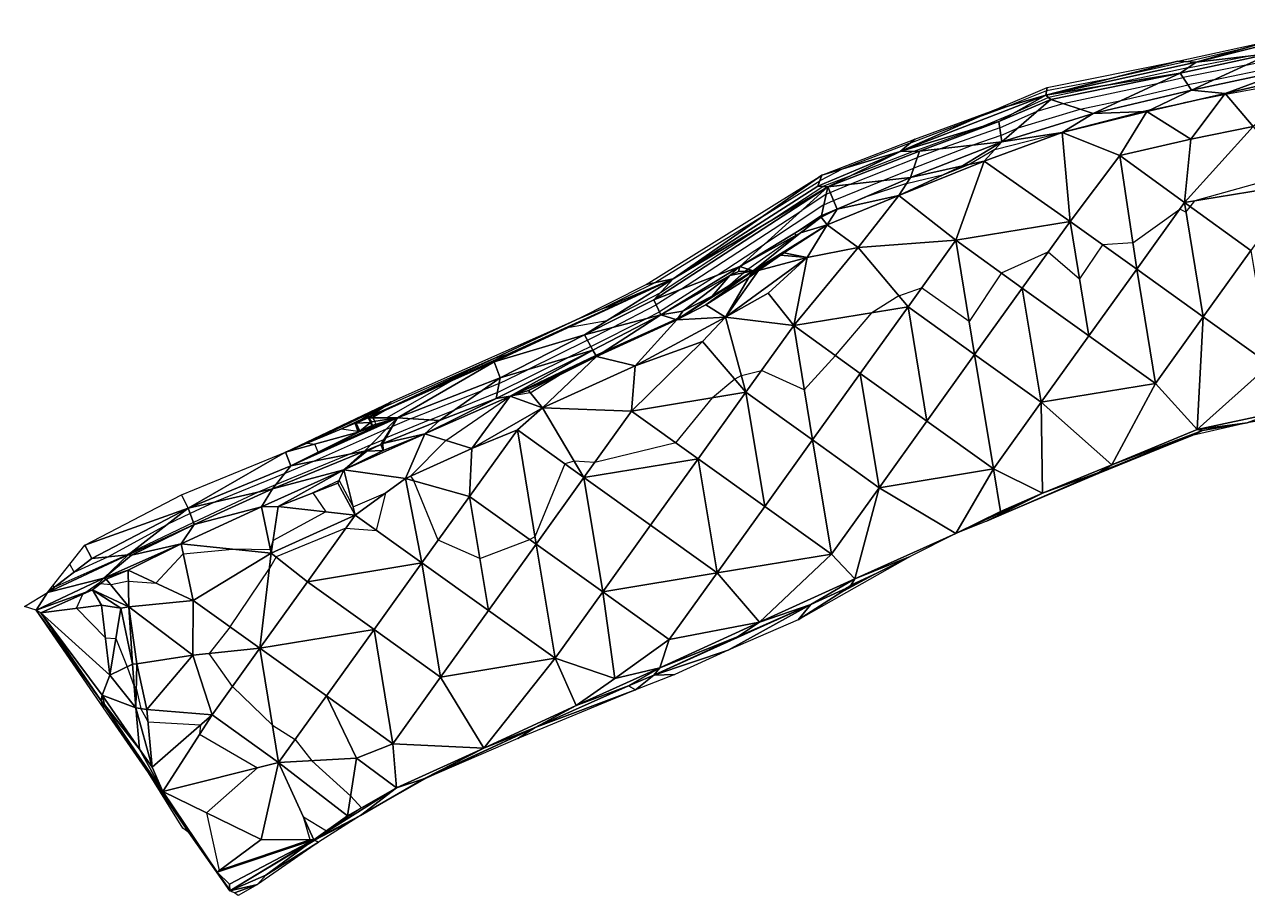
# Model space of a CAD drawing. Extents: x 452550 to 453808, y 451368 to 453069.
# Drawn here: x 452550.5 to 452699.8, y 452494.2 to 452600.6 of the extents above; entities that cross this region are included whole.
import ezdxf

# ---------------------------------------------------------------- set-up
doc = ezdxf.new("R2010")
doc.units = 0
doc.header["$LTSCALE"] = 0.35
doc.header["$MEASUREMENT"] = 0
doc.linetypes.add('DASHED', pattern=[5442.857143, 3628.571429, -1814.285714])
doc.layers.add('Default', color=42, linetype='Continuous', lineweight=25)
doc.layers.add('FPS_Contours-Minor', color=40, linetype='DASHED', lineweight=25)

msp = doc.modelspace()

# ---------------------------------------------------------------- linework, layer by layer
at = {"layer": 'Default', "color": 8, "linetype": 'Continuous', "lineweight": 25}
for points in [[(452693.52, 452596.02, 12.77), (452702.26, 452598.51, 13.1), (452711.77, 452600.61, 12.74)], [(452702.65, 452597.06, 13.1), (452693.52, 452596.02, 12.77), (452711.77, 452600.61, 12.74)], [(452693.52, 452596.02, 12.77), (452691.25, 452596.12, 13.21), (452702.26, 452598.51, 13.1)], [(452691.55, 452594.65, 13.21), (452693.52, 452596.02, 12.77), (452702.65, 452597.06, 13.1)], [(452692.95, 452592.59, 14.35), (452691.55, 452594.65, 13.21), (452702.65, 452597.06, 13.1)], [(452702.65, 452597.06, 13.1), (452705.34, 452595.23, 14.31), (452692.95, 452592.59, 14.35)], [(452675.16, 452591.97, 12.81), (452675.3, 452592.9, 13.14), (452691.25, 452596.12, 13.21)], [(452675.16, 452591.97, 12.81), (452691.25, 452596.12, 13.21), (452693.52, 452596.02, 12.77)], [(452691.55, 452594.65, 13.21), (452675.16, 452591.97, 12.81), (452693.52, 452596.02, 12.77)], [(452691.55, 452594.65, 13.21), (452675.75, 452591.46, 13.14), (452675.16, 452591.97, 12.81)], [(452680.91, 452589.72, 14.38), (452675.75, 452591.46, 13.14), (452691.55, 452594.65, 13.21)], [(452691.55, 452594.65, 13.21), (452692.95, 452592.59, 14.35), (452680.91, 452589.72, 14.38)], [(452705.34, 452595.23, 14.31), (452697.03, 452592.16, 14.49), (452692.95, 452592.59, 14.35)], [(452697.03, 452592.16, 14.49), (452705.34, 452595.23, 14.31), (452708.2, 452594.72, 14.44)], [(452700.47, 452588.15, 14.93), (452697.03, 452592.16, 14.49), (452708.2, 452594.72, 14.44)], [(452675.16, 452591.97, 12.81), (452668.84, 452590.15, 13.08), (452675.3, 452592.9, 13.14)], [(452692.95, 452592.59, 14.35), (452687.46, 452589.98, 14.51), (452680.91, 452589.72, 14.38)], [(452687.46, 452589.98, 14.51), (452692.95, 452592.59, 14.35), (452697.03, 452592.16, 14.49)], [(452657.36, 452585.08, 12.59), (452668.84, 452590.15, 13.08), (452675.16, 452591.97, 12.81)], [(452669.42, 452588.77, 13.08), (452657.36, 452585.08, 12.59), (452675.16, 452591.97, 12.81)], [(452675.75, 452591.46, 13.14), (452669.42, 452588.77, 13.08), (452675.16, 452591.97, 12.81)], [(452669.77, 452586.26, 14.43), (452669.42, 452588.77, 13.08), (452675.75, 452591.46, 13.14)], [(452675.75, 452591.46, 13.14), (452680.91, 452589.72, 14.38), (452669.77, 452586.26, 14.43)], [(452692.85, 452586.6, 14.83), (452687.46, 452589.98, 14.51), (452697.03, 452592.16, 14.49)], [(452692.85, 452586.6, 14.83), (452697.03, 452592.16, 14.49), (452700.47, 452588.15, 14.93)], [(452657.36, 452585.08, 12.59), (452659.17, 452586.61, 13.2), (452668.84, 452590.15, 13.08)], [(452680.91, 452589.72, 14.38), (452677.15, 452587.4, 14.5), (452669.77, 452586.26, 14.43)], [(452684.19, 452584.61, 14.77), (452677.15, 452587.4, 14.5), (452687.46, 452589.98, 14.51)], [(452677.15, 452587.4, 14.5), (452680.91, 452589.72, 14.38), (452687.46, 452589.98, 14.51)], [(452692.85, 452586.6, 14.83), (452684.19, 452584.61, 14.77), (452687.46, 452589.98, 14.51)], [(452669.42, 452588.77, 13.08), (452659.75, 452585.12, 13.2), (452657.36, 452585.08, 12.59)], [(452659.75, 452585.12, 13.2), (452669.42, 452588.77, 13.08), (452669.77, 452586.26, 14.43)], [(452706.02, 452581.15, 14.41), (452692.07, 452578.85, 14.51), (452700.47, 452588.15, 14.93)], [(452692.85, 452586.6, 14.83), (452700.47, 452588.15, 14.93), (452692.07, 452578.85, 14.51)], [(452657.36, 452585.08, 12.59), (452647.81, 452582.21, 13.15), (452659.17, 452586.61, 13.2)], [(452678.11, 452576.55, 14.58), (452667.61, 452583.92, 14.61), (452677.15, 452587.4, 14.5)], [(452667.61, 452583.92, 14.61), (452669.77, 452586.26, 14.43), (452677.15, 452587.4, 14.5)], [(452684.19, 452584.61, 14.77), (452678.11, 452576.55, 14.58), (452677.15, 452587.4, 14.5)], [(452692.85, 452586.6, 14.83), (452692.07, 452578.85, 14.51), (452684.19, 452584.61, 14.77)], [(452647.31, 452580.86, 12.85), (452647.81, 452582.21, 13.15), (452657.36, 452585.08, 12.59)], [(452648.54, 452580.77, 13.15), (452647.31, 452580.86, 12.85), (452657.36, 452585.08, 12.59)], [(452658.63, 452581.93, 14.43), (452648.54, 452580.77, 13.15), (452659.75, 452585.12, 13.2)], [(452648.54, 452580.77, 13.15), (452657.36, 452585.08, 12.59), (452659.75, 452585.12, 13.2)], [(452669.77, 452586.26, 14.43), (452664.98, 452583.35, 14.44), (452658.63, 452581.93, 14.43)], [(452659.75, 452585.12, 13.2), (452669.77, 452586.26, 14.43), (452658.63, 452581.93, 14.43)], [(452669.77, 452586.26, 14.43), (452667.61, 452583.92, 14.61), (452664.98, 452583.35, 14.44)], [(452664.16, 452574.25, 14.7), (452657.21, 452579.72, 14.64), (452667.61, 452583.92, 14.61)], [(452657.21, 452579.72, 14.64), (452664.98, 452583.35, 14.44), (452667.61, 452583.92, 14.61)], [(452664.16, 452574.25, 14.7), (452667.61, 452583.92, 14.61), (452678.11, 452576.55, 14.58)], [(452686.24, 452570.72, 14.42), (452678.11, 452576.55, 14.58), (452684.19, 452584.61, 14.77)], [(452692.07, 452578.85, 14.51), (452686.24, 452570.72, 14.42), (452684.19, 452584.61, 14.77)], [(452629.66, 452569.53, 12.76), (452626.36, 452568.86, 13.12), (452647.81, 452582.21, 13.15)], [(452647.31, 452580.86, 12.85), (452629.66, 452569.53, 12.76), (452647.81, 452582.21, 13.15)], [(452648.54, 452580.77, 13.15), (452658.63, 452581.93, 14.43), (452649.7, 452578.03, 14.54)], [(452658.63, 452581.93, 14.43), (452657.21, 452579.72, 14.64), (452649.7, 452578.03, 14.54)], [(452657.21, 452579.72, 14.64), (452658.63, 452581.93, 14.43), (452664.98, 452583.35, 14.44)], [(452637.8, 452571.03, 14.33), (452627.31, 452566.98, 13.12), (452648.54, 452580.77, 13.15)], [(452627.31, 452566.98, 13.12), (452629.66, 452569.53, 12.76), (452648.54, 452580.77, 13.15)], [(452629.66, 452569.53, 12.76), (452647.31, 452580.86, 12.85), (452648.54, 452580.77, 13.15)], [(452648.54, 452580.77, 13.15), (452647.73, 452577.07, 14.58), (452637.8, 452571.03, 14.33)], [(452649.7, 452578.03, 14.54), (452647.73, 452577.07, 14.58), (452648.54, 452580.77, 13.15)], [(452700.19, 452573.02, 14.4), (452692.07, 452578.85, 14.51), (452706.02, 452581.15, 14.41)], [(452652.25, 452573.36, 14.85), (452648.45, 452576.14, 14.75), (452657.21, 452579.72, 14.64)], [(452648.45, 452576.14, 14.75), (452649.7, 452578.03, 14.54), (452657.21, 452579.72, 14.64)], [(452664.16, 452574.25, 14.7), (452652.25, 452573.36, 14.85), (452657.21, 452579.72, 14.64)], [(452649.7, 452578.03, 14.54), (452648.45, 452576.14, 14.75), (452647.73, 452577.07, 14.58)], [(452694.36, 452564.89, 14.4), (452686.24, 452570.72, 14.42), (452692.07, 452578.85, 14.51)], [(452700.19, 452573.02, 14.4), (452694.36, 452564.89, 14.4), (452692.07, 452578.85, 14.51)], [(452647.73, 452577.07, 14.58), (452645.19, 452575.18, 14.51), (452637.8, 452571.03, 14.33)], [(452643.16, 452572.73, 14.67), (452639.41, 452570.52, 14.61), (452648.45, 452576.14, 14.75)], [(452639.41, 452570.52, 14.61), (452645.19, 452575.18, 14.51), (452648.45, 452576.14, 14.75)], [(452648.45, 452576.14, 14.75), (452646.01, 452572.16, 14.86), (452643.16, 452572.73, 14.67)], [(452647.73, 452577.07, 14.58), (452648.45, 452576.14, 14.75), (452645.19, 452575.18, 14.51)], [(452648.45, 452576.14, 14.75), (452652.25, 452573.36, 14.85), (452646.01, 452572.16, 14.86)], [(452678.11, 452576.55, 14.58), (452672.28, 452568.42, 14.41), (452664.16, 452574.25, 14.7)], [(452680.41, 452562.6, 14.42), (452672.28, 452568.42, 14.41), (452678.11, 452576.55, 14.58)], [(452686.24, 452570.72, 14.42), (452680.41, 452562.6, 14.42), (452678.11, 452576.55, 14.58)], [(452639.41, 452570.52, 14.61), (452637.8, 452571.03, 14.33), (452645.19, 452575.18, 14.51)], [(452658.33, 452566.13, 14.42), (452644.38, 452563.83, 14.67), (452652.25, 452573.36, 14.85)], [(452646.01, 452572.16, 14.86), (452652.25, 452573.36, 14.85), (452644.38, 452563.83, 14.67)], [(452664.16, 452574.25, 14.7), (452658.33, 452566.13, 14.42), (452652.25, 452573.36, 14.85)], [(452666.46, 452560.3, 14.42), (452658.33, 452566.13, 14.42), (452664.16, 452574.25, 14.7)], [(452672.28, 452568.42, 14.41), (452666.46, 452560.3, 14.42), (452664.16, 452574.25, 14.7)], [(452702.49, 452559.07, 14.41), (452694.36, 452564.89, 14.4), (452700.19, 452573.02, 14.4)], [(452640.09, 452570.56, 14.69), (452646.01, 452572.16, 14.86), (452636.05, 452564.86, 14.79)], [(452646.01, 452572.16, 14.86), (452641.27, 452567.8, 14.84), (452636.05, 452564.86, 14.79)], [(452643.16, 452572.73, 14.67), (452642.75, 452572.45, 14.69), (452639.37, 452570.3, 14.67)], [(452639.41, 452570.52, 14.61), (452643.16, 452572.73, 14.67), (452639.37, 452570.3, 14.67)], [(452642.75, 452572.45, 14.69), (452640.09, 452570.56, 14.69), (452639.37, 452570.3, 14.67)], [(452640.09, 452570.56, 14.69), (452642.75, 452572.45, 14.69), (452646.01, 452572.16, 14.86)], [(452644.38, 452563.83, 14.67), (452641.27, 452567.8, 14.84), (452646.01, 452572.16, 14.86)], [(452642.75, 452572.45, 14.69), (452643.16, 452572.73, 14.67), (452646.01, 452572.16, 14.86)], [(452637.8, 452571.03, 14.33), (452628.17, 452565.16, 14.22), (452627.31, 452566.98, 13.12)], [(452637.8, 452571.03, 14.33), (452636.56, 452569.95, 14.33), (452628.17, 452565.16, 14.22)], [(452633.64, 452566.37, 14.51), (452630.1, 452564.52, 14.53), (452639.41, 452570.52, 14.61)], [(452630.1, 452564.52, 14.53), (452634.44, 452567.41, 14.41), (452639.41, 452570.52, 14.61)], [(452639.41, 452570.52, 14.61), (452638.89, 452569.69, 14.73), (452633.64, 452566.37, 14.51)], [(452634.44, 452567.41, 14.41), (452636.56, 452569.95, 14.33), (452639.41, 452570.52, 14.61)], [(452636.05, 452564.86, 14.79), (452638.89, 452569.69, 14.73), (452640.09, 452570.56, 14.69)], [(452636.56, 452569.95, 14.33), (452637.8, 452571.03, 14.33), (452637.63, 452570.45, 14.39)], [(452636.56, 452569.95, 14.33), (452637.63, 452570.45, 14.39), (452639.41, 452570.52, 14.61)], [(452637.63, 452570.45, 14.39), (452637.8, 452571.03, 14.33), (452639.41, 452570.52, 14.61)], [(452640.09, 452570.56, 14.69), (452638.89, 452569.69, 14.73), (452639.37, 452570.3, 14.67)], [(452639.41, 452570.52, 14.61), (452639.37, 452570.3, 14.67), (452638.89, 452569.69, 14.73)], [(452688.54, 452556.77, 14.4), (452680.41, 452562.6, 14.42), (452686.24, 452570.72, 14.42)], [(452694.36, 452564.89, 14.4), (452688.54, 452556.77, 14.4), (452686.24, 452570.72, 14.42)], [(452607.8, 452559.4, 13.18), (452592.42, 452552.57, 14.12), (452629.66, 452569.53, 12.76)], [(452592.42, 452552.57, 14.12), (452617.89, 452564.58, 13.08), (452629.66, 452569.53, 12.76)], [(452629.66, 452569.53, 12.76), (452618.84, 452562.71, 13.08), (452607.8, 452559.4, 13.18)], [(452617.89, 452564.58, 13.08), (452626.36, 452568.86, 13.12), (452629.66, 452569.53, 12.76)], [(452629.66, 452569.53, 12.76), (452627.31, 452566.98, 13.12), (452618.84, 452562.71, 13.08)], [(452636.56, 452569.95, 14.33), (452630.83, 452565.6, 14.41), (452628.17, 452565.16, 14.22)], [(452636.56, 452569.95, 14.33), (452634.44, 452567.41, 14.41), (452630.83, 452565.6, 14.41)], [(452638.89, 452569.69, 14.73), (452636.05, 452564.86, 14.79), (452633.64, 452566.37, 14.51)], [(452630.1, 452564.52, 14.53), (452630.83, 452565.6, 14.41), (452634.44, 452567.41, 14.41)], [(452636.05, 452564.86, 14.79), (452641.27, 452567.8, 14.84), (452644.38, 452563.83, 14.67)], [(452674.58, 452554.47, 14.5), (452666.46, 452560.3, 14.42), (452672.28, 452568.42, 14.41)], [(452680.41, 452562.6, 14.42), (452674.58, 452554.47, 14.5), (452672.28, 452568.42, 14.41)], [(452628.17, 452565.16, 14.22), (452618.84, 452562.71, 13.08), (452627.31, 452566.98, 13.12)], [(452630.1, 452564.52, 14.53), (452628.17, 452565.16, 14.22), (452630.83, 452565.6, 14.41)], [(452630.1, 452564.52, 14.53), (452633.64, 452566.37, 14.51), (452636.05, 452564.86, 14.79)], [(452652.5, 452558, 14.4), (452644.38, 452563.83, 14.67), (452658.33, 452566.13, 14.42)], [(452660.63, 452552.17, 14.41), (452652.5, 452558, 14.4), (452658.33, 452566.13, 14.42)], [(452666.46, 452560.3, 14.42), (452660.63, 452552.17, 14.41), (452658.33, 452566.13, 14.42)], [(452592.42, 452552.57, 14.12), (452595.24, 452554.52, 13.13), (452617.89, 452564.58, 13.08)], [(452628.17, 452565.16, 14.22), (452619.84, 452560.83, 14.29), (452618.84, 452562.71, 13.08)], [(452620.29, 452560.05, 14.54), (452619.84, 452560.83, 14.29), (452628.17, 452565.16, 14.22)], [(452620.29, 452560.05, 14.54), (452628.17, 452565.16, 14.22), (452630.1, 452564.52, 14.53)], [(452625.04, 452558.91, 14.78), (452620.29, 452560.05, 14.54), (452630.1, 452564.52, 14.53)], [(452630.1, 452564.52, 14.53), (452636.05, 452564.86, 14.79), (452625.04, 452558.91, 14.78)], [(452636.05, 452564.86, 14.79), (452633.26, 452561.88, 14.74), (452625.04, 452558.91, 14.78)], [(452638.55, 452555.7, 14.42), (452633.26, 452561.88, 14.74), (452636.05, 452564.86, 14.79)], [(452644.38, 452563.83, 14.67), (452638.55, 452555.7, 14.42), (452636.05, 452564.86, 14.79)], [(452693.61, 452551.15, 14.47), (452688.54, 452556.77, 14.4), (452694.36, 452564.89, 14.4)], [(452693.61, 452551.15, 14.47), (452694.36, 452564.89, 14.4), (452702.49, 452559.07, 14.41)], [(452608.56, 452557.45, 13.18), (452607.8, 452559.4, 13.18), (452618.84, 452562.71, 13.08)], [(452608.56, 452557.45, 13.18), (452618.84, 452562.71, 13.08), (452619.84, 452560.83, 14.29)], [(452646.67, 452549.87, 14.37), (452638.55, 452555.7, 14.42), (452644.38, 452563.83, 14.67)], [(452652.5, 452558, 14.4), (452646.67, 452549.87, 14.37), (452644.38, 452563.83, 14.67)], [(452688.54, 452556.77, 14.4), (452674.58, 452554.47, 14.5), (452680.41, 452562.6, 14.42)], [(452638.55, 452555.7, 14.42), (452624.59, 452553.4, 14.7), (452633.26, 452561.88, 14.74)], [(452633.26, 452561.88, 14.74), (452624.59, 452553.4, 14.7), (452625.04, 452558.91, 14.78)], [(452608.56, 452557.45, 13.18), (452619.84, 452560.83, 14.29), (452608.05, 452554.94, 14.34)], [(452619.84, 452560.83, 14.29), (452609.78, 452555.21, 14.5), (452608.05, 452554.94, 14.34)], [(452609.78, 452555.21, 14.5), (452619.84, 452560.83, 14.29), (452620.29, 452560.05, 14.54)], [(452612, 452555.91, 14.47), (452609.78, 452555.21, 14.5), (452620.29, 452560.05, 14.54)], [(452620.29, 452560.05, 14.54), (452613.71, 452553.79, 14.69), (452612, 452555.91, 14.47)], [(452620.29, 452560.05, 14.54), (452625.04, 452558.91, 14.78), (452613.71, 452553.79, 14.69)], [(452668.75, 452546.34, 14.42), (452660.63, 452552.17, 14.41), (452666.46, 452560.3, 14.42)], [(452674.58, 452554.47, 14.5), (452668.75, 452546.34, 14.42), (452666.46, 452560.3, 14.42)], [(452607.8, 452559.4, 13.18), (452596, 452552.57, 13.13), (452592.42, 452552.57, 14.12)], [(452596, 452552.57, 13.13), (452607.8, 452559.4, 13.18), (452608.56, 452557.45, 13.18)], [(452625.04, 452558.91, 14.78), (452624.59, 452553.4, 14.7), (452613.71, 452553.79, 14.69)], [(452702.49, 452559.07, 14.41), (452702.96, 452553.12, 14.3), (452693.61, 452551.15, 14.47)], [(452601.14, 452552.26, 14.26), (452596, 452552.57, 13.13), (452608.56, 452557.45, 13.18)], [(452608.56, 452557.45, 13.18), (452608.05, 452554.94, 14.34), (452601.14, 452552.26, 14.26)], [(452654.8, 452544.04, 14.44), (452646.67, 452549.87, 14.37), (452652.5, 452558, 14.4)], [(452660.63, 452552.17, 14.41), (452654.8, 452544.04, 14.44), (452652.5, 452558, 14.4)], [(452674.58, 452554.47, 14.5), (452688.54, 452556.77, 14.4), (452683.22, 452546.84, 14.42)], [(452688.54, 452556.77, 14.4), (452693.61, 452551.15, 14.47), (452683.22, 452546.84, 14.42)], [(452605.09, 452548.81, 14.68), (452599.35, 452550.63, 14.36), (452609.78, 452555.21, 14.5)], [(452599.35, 452550.63, 14.36), (452608.05, 452554.94, 14.34), (452609.78, 452555.21, 14.5)], [(452609.78, 452555.21, 14.5), (452613.71, 452553.79, 14.69), (452605.09, 452548.81, 14.68)], [(452613.71, 452553.79, 14.69), (452609.78, 452555.21, 14.5), (452612, 452555.91, 14.47)], [(452632.72, 452547.57, 14.4), (452624.59, 452553.4, 14.7), (452638.55, 452555.7, 14.42)], [(452640.85, 452541.75, 14.38), (452632.72, 452547.57, 14.4), (452638.55, 452555.7, 14.42)], [(452646.67, 452549.87, 14.37), (452640.85, 452541.75, 14.38), (452638.55, 452555.7, 14.42)], [(452590.84, 452551.92, 14.2), (452582.32, 452548.36, 13.17), (452595.24, 452554.52, 13.13)], [(452592.42, 452552.57, 14.12), (452590.84, 452551.92, 14.2), (452595.24, 452554.52, 13.13)], [(452599.35, 452550.63, 14.36), (452601.14, 452552.26, 14.26), (452608.05, 452554.94, 14.34)], [(452613.71, 452553.79, 14.69), (452610.64, 452551.1, 14.65), (452605.09, 452548.81, 14.68)], [(452618.77, 452545.28, 14.44), (452610.64, 452551.1, 14.65), (452613.71, 452553.79, 14.69)], [(452624.59, 452553.4, 14.7), (452618.77, 452545.28, 14.44), (452613.71, 452553.79, 14.69)], [(452668.75, 452546.34, 14.42), (452674.58, 452554.47, 14.5), (452674.74, 452543.36, 14.42)], [(452674.58, 452554.47, 14.5), (452683.22, 452546.84, 14.42), (452674.74, 452543.36, 14.42)], [(452702.96, 452553.12, 14.3), (452711.37, 452553.88, 14.28), (452699.73, 452551.96, 14.25)], [(452591.97, 452548.51, 14.21), (452583, 452546.7, 13.17), (452596, 452552.57, 13.13)], [(452583, 452546.7, 13.17), (452591.34, 452550.86, 14.06), (452596, 452552.57, 13.13)], [(452590.98, 452551.92, 14.13), (452590.84, 452551.92, 14.2), (452592.42, 452552.57, 14.12)], [(452592.7, 452552, 14.13), (452590.98, 452551.92, 14.13), (452592.42, 452552.57, 14.12)], [(452591.34, 452550.86, 14.06), (452592.88, 452551.65, 14.16), (452596, 452552.57, 13.13)], [(452596, 452552.57, 13.13), (452593.99, 452549.33, 14.19), (452591.97, 452548.51, 14.21)], [(452596, 452552.57, 13.13), (452592.53, 452552.51, 14.14), (452592.42, 452552.57, 14.12)], [(452592.53, 452552.51, 14.14), (452592.7, 452552, 14.13), (452592.42, 452552.57, 14.12)], [(452596, 452552.57, 13.13), (452592.83, 452552.08, 14.13), (452592.53, 452552.51, 14.14)], [(452592.7, 452552, 14.13), (452592.53, 452552.51, 14.14), (452592.83, 452552.08, 14.13)], [(452592.7, 452552, 14.13), (452592.83, 452552.08, 14.13), (452592.88, 452551.65, 14.16)], [(452592.83, 452552.08, 14.13), (452596, 452552.57, 13.13), (452592.88, 452551.65, 14.16)], [(452596, 452552.57, 13.13), (452594.24, 452549.43, 14.24), (452593.99, 452549.33, 14.19)], [(452596, 452552.57, 13.13), (452601.14, 452552.26, 14.26), (452594.24, 452549.43, 14.24)], [(452601.14, 452552.26, 14.26), (452599.35, 452550.63, 14.36), (452594.24, 452549.43, 14.24)], [(452632.72, 452547.57, 14.4), (452618.77, 452545.28, 14.44), (452624.59, 452553.4, 14.7)], [(452668.75, 452546.34, 14.42), (452654.8, 452544.04, 14.44), (452660.63, 452552.17, 14.41)], [(452702.96, 452553.12, 14.3), (452699.73, 452551.96, 14.25), (452693.61, 452551.15, 14.47)], [(452582.32, 452548.36, 13.17), (452590.84, 452551.92, 14.2), (452591.22, 452550.82, 13.98)], [(452583, 452546.7, 13.17), (452582.32, 452548.36, 13.17), (452591.22, 452550.82, 13.98)], [(452583, 452546.7, 13.17), (452591.22, 452550.82, 13.98), (452591.34, 452550.86, 14.06)], [(452589.47, 452546.22, 14.39), (452594.26, 452548.57, 14.24), (452599.35, 452550.63, 14.36)], [(452596.97, 452545.17, 14.49), (452589.47, 452546.22, 14.39), (452599.35, 452550.63, 14.36)], [(452591.22, 452550.82, 13.98), (452590.84, 452551.92, 14.2), (452591.34, 452550.86, 14.06)], [(452590.84, 452551.92, 14.2), (452591.41, 452550.95, 14.14), (452591.34, 452550.86, 14.06)], [(452590.84, 452551.92, 14.2), (452590.98, 452551.92, 14.13), (452591.41, 452550.95, 14.14)], [(452592.7, 452552, 14.13), (452591.41, 452550.95, 14.14), (452590.98, 452551.92, 14.13)], [(452591.34, 452550.86, 14.06), (452591.41, 452550.95, 14.14), (452592.88, 452551.65, 14.16)], [(452592.7, 452552, 14.13), (452592.88, 452551.65, 14.16), (452591.41, 452550.95, 14.14)], [(452594.24, 452549.43, 14.24), (452599.35, 452550.63, 14.36), (452594.26, 452548.57, 14.24)], [(452596.97, 452545.17, 14.49), (452599.35, 452550.63, 14.36), (452605.09, 452548.81, 14.68)], [(452612.94, 452537.15, 14.49), (452604.81, 452542.98, 14.6), (452610.64, 452551.1, 14.65)], [(452610.64, 452551.1, 14.65), (452604.81, 452542.98, 14.6), (452605.09, 452548.81, 14.68)], [(452618.77, 452545.28, 14.44), (452612.94, 452537.15, 14.49), (452610.64, 452551.1, 14.65)], [(452681.64, 452545.91, 14.44), (452683.22, 452546.84, 14.42), (452694.27, 452551.03, 14.47)], [(452693.03, 452550.41, 14.49), (452681.64, 452545.91, 14.44), (452694.27, 452551.03, 14.47)], [(452683.22, 452546.84, 14.42), (452693.61, 452551.15, 14.47), (452694.27, 452551.03, 14.47)], [(452699.73, 452551.96, 14.25), (452693.03, 452550.41, 14.49), (452694.27, 452551.03, 14.47)], [(452699.73, 452551.96, 14.25), (452694.27, 452551.03, 14.47), (452693.61, 452551.15, 14.47)], [(452593.99, 452549.33, 14.19), (452592.27, 452548.5, 14.21), (452591.97, 452548.51, 14.21)], [(452592.27, 452548.5, 14.21), (452593.99, 452549.33, 14.19), (452594.26, 452548.57, 14.24)], [(452593.99, 452549.33, 14.19), (452594.24, 452549.43, 14.24), (452594.26, 452548.57, 14.24)], [(452648.97, 452535.92, 14.44), (452640.85, 452541.75, 14.38), (452646.67, 452549.87, 14.37)], [(452654.8, 452544.04, 14.44), (452648.97, 452535.92, 14.44), (452646.67, 452549.87, 14.37)], [(452693.03, 452550.41, 14.49), (452681.48, 452545.73, 14.45), (452681.64, 452545.91, 14.44)], [(452570.47, 452541.55, 13.2), (452569.63, 452543.15, 13.2), (452582.32, 452548.36, 13.17)], [(452570.47, 452541.55, 13.2), (452582.32, 452548.36, 13.17), (452583, 452546.7, 13.17)], [(452591.97, 452548.51, 14.21), (452589.47, 452546.22, 14.39), (452580.75, 452543.91, 14.16)], [(452583, 452546.7, 13.17), (452591.97, 452548.51, 14.21), (452580.75, 452543.91, 14.16)], [(452589.47, 452546.22, 14.39), (452592.27, 452548.5, 14.21), (452594.26, 452548.57, 14.24)], [(452592.27, 452548.5, 14.21), (452589.47, 452546.22, 14.39), (452591.97, 452548.51, 14.21)], [(452596.97, 452545.17, 14.49), (452605.09, 452548.81, 14.68), (452604.81, 452542.98, 14.6)], [(452580.75, 452543.91, 14.16), (452570.47, 452541.55, 13.2), (452583, 452546.7, 13.17)], [(452581.43, 452541.74, 14.46), (452579.39, 452541.69, 14.32), (452589.47, 452546.22, 14.39)], [(452579.39, 452541.69, 14.32), (452580.75, 452543.91, 14.16), (452589.47, 452546.22, 14.39)], [(452589.47, 452546.22, 14.39), (452588.72, 452544.58, 14.53), (452581.43, 452541.74, 14.46)], [(452589.47, 452546.22, 14.39), (452590.86, 452540.68, 14.52), (452588.72, 452544.58, 14.53)], [(452596.97, 452545.17, 14.49), (452590.86, 452540.68, 14.52), (452589.47, 452546.22, 14.39)], [(452626.89, 452539.45, 14.37), (452618.77, 452545.28, 14.44), (452632.72, 452547.57, 14.4)], [(452635.02, 452533.62, 14.41), (452626.89, 452539.45, 14.37), (452632.72, 452547.57, 14.4)], [(452640.85, 452541.75, 14.38), (452635.02, 452533.62, 14.41), (452632.72, 452547.57, 14.4)], [(452654.8, 452544.04, 14.44), (452668.75, 452546.34, 14.42), (452664.16, 452538.43, 14.44)], [(452664.16, 452538.43, 14.44), (452668.75, 452546.34, 14.42), (452669.63, 452541.13, 14.41)], [(452668.75, 452546.34, 14.42), (452674.74, 452543.36, 14.42), (452669.63, 452541.13, 14.41)], [(452683.22, 452546.84, 14.42), (452681.64, 452545.91, 14.44), (452674.74, 452543.36, 14.42)], [(452596.97, 452545.17, 14.49), (452598.98, 452534.85, 14.45), (452590.86, 452540.68, 14.52)], [(452596.97, 452545.17, 14.49), (452604.81, 452542.98, 14.6), (452598.98, 452534.85, 14.45)], [(452621.06, 452531.32, 14.38), (452612.94, 452537.15, 14.49), (452618.77, 452545.28, 14.44)], [(452626.89, 452539.45, 14.37), (452621.06, 452531.32, 14.38), (452618.77, 452545.28, 14.44)], [(452681.48, 452545.73, 14.45), (452667.92, 452539.94, 14.47), (452681.64, 452545.91, 14.44)], [(452667.92, 452539.94, 14.47), (452674.74, 452543.36, 14.42), (452681.64, 452545.91, 14.44)], [(452557.85, 452537, 13.05), (452569.63, 452543.15, 13.2), (452570.47, 452541.55, 13.2)], [(452570.47, 452541.55, 13.2), (452580.75, 452543.91, 14.16), (452571.21, 452539.56, 14.1)], [(452580.75, 452543.91, 14.16), (452579.39, 452541.69, 14.32), (452571.21, 452539.56, 14.1)], [(452581.43, 452541.74, 14.46), (452588.72, 452544.58, 14.53), (452590.86, 452540.68, 14.52)], [(452651.83, 452532.91, 14.42), (452648.97, 452535.92, 14.44), (452654.8, 452544.04, 14.44)], [(452654.8, 452544.04, 14.44), (452664.16, 452538.43, 14.44), (452651.83, 452532.91, 14.42)], [(452669.63, 452541.13, 14.41), (452674.74, 452543.36, 14.42), (452664.16, 452538.43, 14.44)], [(452674.74, 452543.36, 14.42), (452667.92, 452539.94, 14.47), (452664.16, 452538.43, 14.44)], [(452580.61, 452536.05, 14.51), (452569.59, 452537.17, 14.48), (452579.39, 452541.69, 14.32)], [(452569.59, 452537.17, 14.48), (452571.21, 452539.56, 14.1), (452579.39, 452541.69, 14.32)], [(452580.61, 452536.05, 14.51), (452579.39, 452541.69, 14.32), (452581.43, 452541.74, 14.46)], [(452580.61, 452536.05, 14.51), (452581.43, 452541.74, 14.46), (452590.86, 452540.68, 14.52)], [(452607.11, 452529.02, 14.42), (452598.98, 452534.85, 14.45), (452604.81, 452542.98, 14.6)], [(452612.94, 452537.15, 14.49), (452607.11, 452529.02, 14.42), (452604.81, 452542.98, 14.6)], [(452635.02, 452533.62, 14.41), (452640.85, 452541.75, 14.38), (452648.97, 452535.92, 14.44)], [(452558.68, 452535.4, 13.05), (452557.85, 452537, 13.05), (452570.47, 452541.55, 13.2)], [(452563.14, 452535.83, 14.06), (452558.68, 452535.4, 13.05), (452570.47, 452541.55, 13.2)], [(452570.47, 452541.55, 13.2), (452571.21, 452539.56, 14.1), (452563.14, 452535.83, 14.06)], [(452580.61, 452536.05, 14.51), (452590.86, 452540.68, 14.52), (452585.03, 452532.55, 14.4)], [(452590.86, 452540.68, 14.52), (452598.98, 452534.85, 14.45), (452585.03, 452532.55, 14.4)], [(452571.21, 452539.56, 14.1), (452563.54, 452535.78, 14.13), (452563.14, 452535.83, 14.06)], [(452571.21, 452539.56, 14.1), (452569.59, 452537.17, 14.48), (452563.54, 452535.78, 14.13)], [(452635.02, 452533.62, 14.41), (452621.06, 452531.32, 14.38), (452626.89, 452539.45, 14.37)], [(452563.14, 452533.98, 14.43), (452560.15, 452533, 14.47), (452569.59, 452537.17, 14.48)], [(452560.15, 452533, 14.47), (452563.54, 452535.78, 14.13), (452569.59, 452537.17, 14.48)], [(452569.59, 452537.17, 14.48), (452571.08, 452530.25, 14.59), (452563.14, 452533.98, 14.43)], [(452580.61, 452536.05, 14.51), (452571.08, 452530.25, 14.59), (452569.59, 452537.17, 14.48)], [(452615.24, 452523.2, 14.39), (452607.11, 452529.02, 14.42), (452612.94, 452537.15, 14.49)], [(452621.06, 452531.32, 14.38), (452615.24, 452523.2, 14.39), (452612.94, 452537.15, 14.49)], [(452664.16, 452538.43, 14.44), (452658.59, 452535.62, 14.48), (452651.83, 452532.91, 14.42)], [(452558.68, 452535.4, 13.05), (452553.29, 452531.23, 14.17), (452557.85, 452537, 13.05)], [(452563.14, 452535.83, 14.06), (452560.15, 452533, 14.47), (452553.29, 452531.23, 14.17)], [(452558.68, 452535.4, 13.05), (452563.14, 452535.83, 14.06), (452553.29, 452531.23, 14.17)], [(452560.15, 452533, 14.47), (452563.14, 452535.83, 14.06), (452563.54, 452535.78, 14.13)], [(452580.61, 452536.05, 14.51), (452579.2, 452524.43, 14.43), (452571.08, 452530.25, 14.59)], [(452580.61, 452536.05, 14.51), (452585.03, 452532.55, 14.4), (452579.2, 452524.43, 14.43)], [(452640.19, 452527.6, 14.48), (452635.02, 452533.62, 14.41), (452648.97, 452535.92, 14.44)], [(452648.97, 452535.92, 14.44), (452651.83, 452532.91, 14.42), (452640.19, 452527.6, 14.48)], [(452598.98, 452534.85, 14.45), (452593.16, 452526.73, 14.44), (452585.03, 452532.55, 14.4)], [(452601.28, 452520.9, 14.41), (452593.16, 452526.73, 14.44), (452598.98, 452534.85, 14.45)], [(452607.11, 452529.02, 14.42), (452601.28, 452520.9, 14.41), (452598.98, 452534.85, 14.45)], [(452658.59, 452535.62, 14.48), (452644.91, 452527.91, 14.43), (452651.28, 452531.99, 14.52)], [(452651.83, 452532.91, 14.42), (452658.59, 452535.62, 14.48), (452651.28, 452531.99, 14.52)], [(452551.91, 452529.07, 14.18), (452553.29, 452531.23, 14.17), (452560.15, 452533, 14.47)], [(452558.79, 452531.55, 14.55), (452551.91, 452529.07, 14.18), (452560.15, 452533, 14.47)], [(452560.46, 452532.88, 14.46), (452558.79, 452531.55, 14.55), (452560.15, 452533, 14.47)], [(452558.79, 452531.55, 14.55), (452560.46, 452532.88, 14.46), (452563.22, 452529.48, 14.65)], [(452563.14, 452533.98, 14.43), (452560.46, 452532.88, 14.46), (452560.15, 452533, 14.47)], [(452563.22, 452529.48, 14.65), (452560.46, 452532.88, 14.46), (452563.14, 452533.98, 14.43)], [(452563.22, 452529.48, 14.65), (452563.14, 452533.98, 14.43), (452571.08, 452530.25, 14.59)], [(452629.19, 452525.49, 14.46), (452621.06, 452531.32, 14.38), (452635.02, 452533.62, 14.41)], [(452629.19, 452525.49, 14.46), (452635.02, 452533.62, 14.41), (452640.19, 452527.6, 14.48)], [(452651.83, 452532.91, 14.42), (452646.46, 452529.77, 14.31), (452640.19, 452527.6, 14.48)], [(452651.83, 452532.91, 14.42), (452651.28, 452531.99, 14.52), (452646.46, 452529.77, 14.31)], [(452553.29, 452531.23, 14.17), (452551.91, 452529.07, 14.18), (452550.47, 452529.53, 14.22)], [(452558.79, 452531.55, 14.55), (452552.47, 452528.74, 14.28), (452551.91, 452529.07, 14.18)], [(452552.47, 452528.74, 14.28), (452558.79, 452531.55, 14.55), (452559.88, 452529.71, 14.65)], [(452562.23, 452529.31, 14.65), (452559.88, 452529.71, 14.65), (452558.79, 452531.55, 14.55)], [(452562.23, 452529.31, 14.65), (452558.79, 452531.55, 14.55), (452563.22, 452529.48, 14.65)], [(452593.16, 452526.73, 14.44), (452579.2, 452524.43, 14.43), (452585.03, 452532.55, 14.4)], [(452615.24, 452523.2, 14.39), (452621.06, 452531.32, 14.38), (452622.55, 452520.73, 14.47)], [(452621.06, 452531.32, 14.38), (452629.19, 452525.49, 14.46), (452622.55, 452520.73, 14.47)], [(452644.91, 452527.91, 14.43), (452646.46, 452529.77, 14.31), (452651.28, 452531.99, 14.52)], [(452560.91, 452521.16, 14.32), (452552.47, 452528.74, 14.28), (452559.88, 452529.71, 14.65)], [(452562.23, 452529.31, 14.65), (452560.91, 452521.16, 14.32), (452559.88, 452529.71, 14.65)], [(452571.08, 452530.25, 14.59), (452571.04, 452523.57, 14.52), (452563.22, 452529.48, 14.65)], [(452571.08, 452530.25, 14.59), (452579.2, 452524.43, 14.43), (452571.04, 452523.57, 14.52)], [(452636.38, 452524.18, 14.42), (452627.32, 452521.15, 14.5), (452646.46, 452529.77, 14.31)], [(452627.32, 452521.15, 14.5), (452637.53, 452525.84, 14.48), (452646.46, 452529.77, 14.31)], [(452646.46, 452529.77, 14.31), (452644.91, 452527.91, 14.43), (452636.38, 452524.18, 14.42)], [(452637.53, 452525.84, 14.48), (452640.19, 452527.6, 14.48), (452646.46, 452529.77, 14.31)], [(452559.84, 452518, 14.26), (452560.14, 452517.14, 14.22), (452551.91, 452529.07, 14.18)], [(452551.91, 452529.07, 14.18), (452552.47, 452528.74, 14.28), (452559.84, 452518, 14.26)], [(452559.95, 452518.69, 14.22), (452552.47, 452528.74, 14.28), (452560.91, 452521.16, 14.32)], [(452552.47, 452528.74, 14.28), (452559.95, 452518.69, 14.22), (452559.84, 452518, 14.26)], [(452562.23, 452529.31, 14.65), (452563.67, 452522.49, 14.55), (452560.91, 452521.16, 14.32)], [(452562.23, 452529.31, 14.65), (452563.22, 452529.48, 14.65), (452563.67, 452522.49, 14.55)], [(452564.2, 452522.53, 14.56), (452563.67, 452522.49, 14.55), (452563.22, 452529.48, 14.65)], [(452571.04, 452523.57, 14.52), (452564.2, 452522.53, 14.56), (452563.22, 452529.48, 14.65)], [(452615.24, 452523.2, 14.39), (452601.28, 452520.9, 14.41), (452607.11, 452529.02, 14.42)], [(452587.33, 452518.6, 14.43), (452579.2, 452524.43, 14.43), (452593.16, 452526.73, 14.44)], [(452595.45, 452512.77, 14.43), (452587.33, 452518.6, 14.43), (452593.16, 452526.73, 14.44)], [(452601.28, 452520.9, 14.41), (452595.45, 452512.77, 14.43), (452593.16, 452526.73, 14.44)], [(452629.19, 452525.49, 14.46), (452640.19, 452527.6, 14.48), (452628.04, 452522.04, 14.46)], [(452640.19, 452527.6, 14.48), (452637.53, 452525.84, 14.48), (452628.04, 452522.04, 14.46)], [(452629.19, 452525.49, 14.46), (452628.04, 452522.04, 14.46), (452622.55, 452520.73, 14.47)], [(452627.32, 452521.15, 14.5), (452628.04, 452522.04, 14.46), (452637.53, 452525.84, 14.48)], [(452579.2, 452524.43, 14.43), (452573.37, 452516.3, 14.55), (452571.04, 452523.57, 14.52)], [(452581.5, 452510.47, 14.54), (452573.37, 452516.3, 14.55), (452579.2, 452524.43, 14.43)], [(452587.33, 452518.6, 14.43), (452581.5, 452510.47, 14.54), (452579.2, 452524.43, 14.43)], [(452636.38, 452524.18, 14.42), (452629.88, 452521.23, 14.39), (452627.32, 452521.15, 14.5)], [(452564.07, 452517.15, 14.45), (452560.91, 452521.16, 14.32), (452563.67, 452522.49, 14.55)], [(452564.07, 452517.15, 14.45), (452563.67, 452522.49, 14.55), (452564.2, 452522.53, 14.56)], [(452565.42, 452516.96, 14.56), (452564.07, 452517.15, 14.45), (452564.2, 452522.53, 14.56)], [(452565.42, 452516.96, 14.56), (452564.2, 452522.53, 14.56), (452571.04, 452523.57, 14.52)], [(452565.42, 452516.96, 14.56), (452571.04, 452523.57, 14.52), (452573.37, 452516.3, 14.55)], [(452606.55, 452512.23, 14.38), (452601.28, 452520.9, 14.41), (452615.24, 452523.2, 14.39)], [(452615.24, 452523.2, 14.39), (452617.8, 452517.42, 14.4), (452606.55, 452512.23, 14.38)], [(452617.8, 452517.42, 14.4), (452615.24, 452523.2, 14.39), (452622.55, 452520.73, 14.47)], [(452564.07, 452517.15, 14.45), (452559.95, 452518.69, 14.22), (452560.91, 452521.16, 14.32)], [(452595.45, 452512.77, 14.43), (452601.28, 452520.9, 14.41), (452606.55, 452512.23, 14.38)], [(452628.04, 452522.04, 14.46), (452624.21, 452519.85, 14.48), (452617.8, 452517.42, 14.4)], [(452622.55, 452520.73, 14.47), (452628.04, 452522.04, 14.46), (452617.8, 452517.42, 14.4)], [(452628.04, 452522.04, 14.46), (452627.32, 452521.15, 14.5), (452624.21, 452519.85, 14.48)], [(452625.06, 452519.37, 14.36), (452624.21, 452519.85, 14.48), (452627.32, 452521.15, 14.5)], [(452629.88, 452521.23, 14.39), (452625.06, 452519.37, 14.36), (452627.32, 452521.15, 14.5)], [(452625.06, 452519.37, 14.36), (452610.72, 452513.39, 14.43), (452612.81, 452514.75, 14.46)], [(452612.81, 452514.75, 14.46), (452617.8, 452517.42, 14.4), (452624.21, 452519.85, 14.48)], [(452625.06, 452519.37, 14.36), (452612.81, 452514.75, 14.46), (452624.21, 452519.85, 14.48)], [(452559.95, 452518.69, 14.22), (452560.23, 452517.58, 14.26), (452559.84, 452518, 14.26)], [(452559.84, 452518, 14.26), (452560.23, 452517.58, 14.26), (452564.51, 452512.11, 14.32)], [(452565.61, 452509.21, 14.36), (452559.84, 452518, 14.26), (452567.38, 452506.93, 14.34)], [(452565.61, 452509.21, 14.36), (452560.14, 452517.14, 14.22), (452559.84, 452518, 14.26)], [(452559.84, 452518, 14.26), (452564.51, 452512.11, 14.32), (452567.38, 452506.93, 14.34)], [(452564.51, 452512.11, 14.32), (452559.95, 452518.69, 14.22), (452564.07, 452517.15, 14.45)], [(452564.51, 452512.11, 14.32), (452560.23, 452517.58, 14.26), (452559.95, 452518.69, 14.22)], [(452581.5, 452510.47, 14.54), (452587.33, 452518.6, 14.43), (452591.02, 452510.99, 14.45)], [(452587.33, 452518.6, 14.43), (452595.45, 452512.77, 14.43), (452591.02, 452510.99, 14.45)], [(452564.07, 452517.15, 14.45), (452565.42, 452516.96, 14.56), (452566.05, 452509.91, 14.27)], [(452564.07, 452517.15, 14.45), (452566.05, 452509.91, 14.27), (452564.51, 452512.11, 14.32)], [(452573.37, 452516.3, 14.55), (452566.05, 452509.91, 14.27), (452565.42, 452516.96, 14.56)], [(452566.05, 452509.91, 14.27), (452573.37, 452516.3, 14.55), (452567.38, 452506.93, 14.34)], [(452573.37, 452516.3, 14.55), (452581.5, 452510.47, 14.54), (452567.38, 452506.93, 14.34)], [(452617.8, 452517.42, 14.4), (452612.81, 452514.75, 14.46), (452606.55, 452512.23, 14.38)], [(452599.23, 452508.48, 14.47), (452606.55, 452512.23, 14.38), (452612.81, 452514.75, 14.46)], [(452599.58, 452508.59, 14.49), (452599.23, 452508.48, 14.47), (452612.81, 452514.75, 14.46)], [(452612.81, 452514.75, 14.46), (452610.72, 452513.39, 14.43), (452599.58, 452508.59, 14.49)], [(452564.51, 452512.11, 14.32), (452566.05, 452509.91, 14.27), (452567.38, 452506.93, 14.34)], [(452591.02, 452510.99, 14.45), (452595.45, 452512.77, 14.43), (452595.9, 452507.39, 14.44)], [(452595.45, 452512.77, 14.43), (452606.55, 452512.23, 14.38), (452595.9, 452507.39, 14.44)], [(452606.55, 452512.23, 14.38), (452599.23, 452508.48, 14.47), (452595.9, 452507.39, 14.44)], [(452567.38, 452506.93, 14.34), (452581.5, 452510.47, 14.54), (452579.38, 452501.08, 14.7)], [(452579.38, 452501.08, 14.7), (452581.5, 452510.47, 14.54), (452585.81, 452501.05, 14.48)], [(452581.5, 452510.47, 14.54), (452591.02, 452510.99, 14.45), (452589.92, 452503.97, 14.53)], [(452585.81, 452501.05, 14.48), (452581.5, 452510.47, 14.54), (452589.92, 452503.97, 14.53)], [(452589.92, 452503.97, 14.53), (452591.02, 452510.99, 14.45), (452595.9, 452507.39, 14.44)], [(452567.38, 452506.93, 14.34), (452570.55, 452501.95, 14.34), (452565.61, 452509.21, 14.36)], [(452570.55, 452501.95, 14.34), (452569.82, 452502.46, 14.39), (452565.61, 452509.21, 14.36)], [(452595.9, 452507.39, 14.44), (452591.48, 452504, 14.48), (452585.81, 452501.05, 14.48)], [(452589.92, 452503.97, 14.53), (452595.9, 452507.39, 14.44), (452585.81, 452501.05, 14.48)], [(452599.58, 452508.59, 14.49), (452591.48, 452504, 14.48), (452599.23, 452508.48, 14.47)], [(452591.48, 452504, 14.48), (452595.9, 452507.39, 14.44), (452599.23, 452508.48, 14.47)], [(452574.01, 452497.09, 14.49), (452567.38, 452506.93, 14.34), (452579.38, 452501.08, 14.7)], [(452570.55, 452501.95, 14.34), (452567.38, 452506.93, 14.34), (452574.01, 452497.09, 14.49)], [(452591.48, 452504, 14.48), (452586.35, 452500.76, 14.57), (452585.81, 452501.05, 14.48)], [(452574.01, 452497.09, 14.49), (452575.55, 452494.82, 14.49), (452570.55, 452501.95, 14.34)], [(452579.38, 452501.08, 14.7), (452585.81, 452501.05, 14.48), (452574.01, 452497.09, 14.49)], [(452585.81, 452501.05, 14.48), (452575.5, 452495.63, 14.48), (452574.01, 452497.09, 14.49)], [(452585.81, 452501.05, 14.48), (452575.55, 452494.82, 14.49), (452575.5, 452495.63, 14.48)], [(452585.81, 452501.05, 14.48), (452579.93, 452496.72, 14.58), (452575.55, 452494.82, 14.49)], [(452586.35, 452500.76, 14.57), (452578.93, 452495.59, 14.65), (452579.93, 452496.72, 14.58)], [(452585.81, 452501.05, 14.48), (452586.35, 452500.76, 14.57), (452579.93, 452496.72, 14.58)], [(452575.45, 452495.01, 14.47), (452575.55, 452494.82, 14.49), (452574.01, 452497.09, 14.49)], [(452575.45, 452495.01, 14.47), (452574.01, 452497.09, 14.49), (452575.5, 452495.63, 14.48)], [(452575.55, 452494.82, 14.49), (452575.45, 452495.01, 14.47), (452575.5, 452495.63, 14.48)], [(452579.93, 452496.72, 14.58), (452578.93, 452495.59, 14.65), (452575.55, 452494.82, 14.49)], [(452578.93, 452495.59, 14.65), (452576.12, 452494.55, 14.51), (452575.55, 452494.82, 14.49)], [(452578.93, 452495.59, 14.65), (452576.55, 452494.23, 14.55), (452576.12, 452494.55, 14.51)]]:
    msp.add_3dface(points, dxfattribs=at)
at = {"layer": 'FPS_Contours-Minor', "color": 12, "linetype": 'Continuous', "lineweight": 25}
for p, q in [((452704.98, 452599.11, 13), (452699.55, 452597.74, 13)), ((452692.35, 452596.07, 13), (452699.55, 452597.74, 13)), ((452692.35, 452596.07, 13), (452682.72, 452593.92, 13)), ((452699.55, 452595.63, 13.5), (452691.91, 452594.13, 13.5)), ((452692.5, 452595.31, 13), (452699.82, 452596.74, 13)), ((452695.65, 452593.84, 14), (452704.66, 452595.7, 14)), ((452699.55, 452595.63, 13.5), (452703.54, 452596.46, 13.5)), ((452682.72, 452593.92, 13), (452675.24, 452592.5, 13)), ((452692.5, 452595.31, 13), (452682.86, 452593.23, 13)), ((452688.92, 452593.43, 13.5), (452691.91, 452594.13, 13.5)), ((452707.3, 452593.95, 14.5), (452697.11, 452592.07, 14.5)), ((452675.24, 452592.5, 13), (452670.74, 452590.7, 13)), ((452682.86, 452593.23, 13), (452675.49, 452591.67, 13)), ((452677.25, 452590.95, 13.5), (452688.92, 452593.43, 13.5)), ((452684.35, 452591.31, 14), (452692.52, 452593.22, 14)), ((452695.65, 452593.84, 14), (452692.52, 452593.22, 14)), ((452675.49, 452591.67, 13), (452671.15, 452589.74, 13)), ((452674.08, 452590.01, 13.5), (452677.25, 452590.95, 13.5)), ((452679.33, 452590.25, 14), (452684.35, 452591.31, 14)), ((452687.77, 452590.13, 14.5), (452692, 452591.02, 14.5)), ((452696.91, 452592, 14.5), (452692, 452591.02, 14.5)), ((452697.11, 452592.07, 14.5), (452696.91, 452592, 14.5)), ((452666.96, 452589.32, 13), (452670.74, 452590.7, 13)), ((452667.45, 452588.17, 13), (452671.15, 452589.74, 13)), ((452669.53, 452587.99, 13.5), (452674.08, 452590.01, 13.5)), ((452671.77, 452588, 14), (452679.33, 452590.25, 14)), ((452687.02, 452589.97, 14.5), (452677.27, 452587.47, 14.5)), ((452687.77, 452590.13, 14.5), (452687.02, 452589.97, 14.5)), ((452658.57, 452586.11, 13), (452666.96, 452589.32, 13)), ((452658.96, 452585.11, 13), (452667.45, 452588.17, 13)), ((452669.53, 452587.99, 13.5), (452662.17, 452585.39, 13.5)), ((452669.66, 452587.06, 14), (452671.77, 452588, 14)), ((452669.66, 452587.06, 14), (452666.25, 452585.86, 14)), ((452668.93, 452585.35, 14.5), (452676.75, 452587.33, 14.5)), ((452677.27, 452587.47, 14.5), (452676.75, 452587.33, 14.5)), ((452658.57, 452586.11, 13), (452650.39, 452582.98, 13)), ((452658.96, 452585.11, 13), (452650.92, 452581.94, 13)), ((452666.25, 452585.86, 14), (452659.02, 452583.05, 14)), ((452662.17, 452585.39, 13.5), (452659.48, 452584.35, 13.5)), ((452668.93, 452585.35, 14.5), (452665.89, 452583.55, 14.5)), ((452651.28, 452581.09, 13.5), (452659.48, 452584.35, 13.5)), ((452662.7, 452582.28, 14.5), (452665.89, 452583.55, 14.5)), ((452650.39, 452582.98, 13), (452647.56, 452581.53, 13)), ((452650.92, 452581.94, 13), (452647.93, 452580.82, 13)), ((452655.24, 452581.54, 14), (452659.02, 452583.05, 14)), ((452658.14, 452581.18, 14.5), (452662.7, 452582.28, 14.5)), ((452705.05, 452582.37, 14.5), (452693.32, 452579.05, 14.5)), ((452640.76, 452577.28, 13), (452647.56, 452581.53, 13)), ((452641.21, 452576.41, 13), (452647.93, 452580.82, 13)), ((452648.83, 452580.09, 13.5), (452651.28, 452581.09, 13.5)), ((452649.24, 452579.1, 14), (452655.24, 452581.54, 14)), ((452658.14, 452581.18, 14.5), (452653.11, 452579.52, 14.5)), ((452648.34, 452579.87, 13.5), (452645.38, 452577.9, 13.5)), ((452648.06, 452578.58, 14), (452649.24, 452579.1, 14)), ((452648.34, 452579.87, 13.5), (452648.83, 452580.09, 13.5)), ((452649.66, 452578.11, 14.5), (452653.11, 452579.52, 14.5)), ((452692.76, 452578.35, 14.5), (452693.32, 452579.05, 14.5)), ((452630.57, 452568.24, 13.5), (452645.38, 452577.9, 13.5)), ((452648.06, 452578.58, 14), (452640.82, 452573.77, 14)), ((452647.78, 452577.28, 14.5), (452649.66, 452578.11, 14.5)), ((452685.76, 452573.93, 14.5), (452691.49, 452578.04, 14.5)), ((452692.26, 452577.68, 14.5), (452691.49, 452578.04, 14.5)), ((452692.26, 452577.68, 14.5), (452692.76, 452578.35, 14.5)), ((452640.76, 452577.28, 13), (452627.49, 452569.09, 13)), ((452641.21, 452576.41, 13), (452628.11, 452567.85, 13)), ((452647.78, 452577.28, 14.5), (452644.46, 452575.08, 14.5)), ((452638.76, 452570.72, 14.5), (452644.66, 452574.88, 14.5)), ((452644.46, 452575.08, 14.5), (452644.66, 452574.88, 14.5)), ((452634.92, 452569.92, 14), (452640.82, 452573.77, 14)), ((452682.07, 452573.71, 14.5), (452679.27, 452569.55, 14.5)), ((452685.76, 452573.93, 14.5), (452682.07, 452573.71, 14.5)), ((452669.72, 452570.26, 14.5), (452675.45, 452572.84, 14.5)), ((452675.45, 452572.84, 14.5), (452679.27, 452569.55, 14.5)), ((452638.28, 452570.29, 14.5), (452636.59, 452568.75, 14.5)), ((452638.28, 452570.29, 14.5), (452638.51, 452570.48, 14.5)), ((452638.76, 452570.72, 14.5), (452638.51, 452570.48, 14.5)), ((452669.72, 452570.26, 14.5), (452665.79, 452564.34, 14.5)), ((452627.49, 452569.09, 13), (452620.91, 452565.85, 13)), ((452634.92, 452569.92, 14), (452628, 452565.52, 14)), ((452636.59, 452568.75, 14.5), (452631.27, 452565.3, 14.5)), ((452628.11, 452567.85, 13), (452621.61, 452564.45, 13)), ((452630.57, 452568.24, 13.5), (452627.6, 452566.36, 13.5)), ((452657.19, 452567.48, 14.5), (452653.91, 452565.4, 14.5)), ((452657.19, 452567.48, 14.5), (452659.98, 452568.43, 14.5)), ((452665.79, 452564.34, 14.5), (452659.98, 452568.43, 14.5)), ((452623.08, 452566.53, 13), (452616.99, 452563.66, 13)), ((452623.08, 452566.53, 13), (452620.91, 452565.85, 13)), ((452622.27, 452563.61, 13.5), (452627.6, 452566.36, 13.5)), ((452626.39, 452564.69, 14), (452628, 452565.52, 14)), ((452616.99, 452563.66, 13), (452621.61, 452564.45, 13)), ((452619.6, 452561.28, 14), (452626.39, 452564.69, 14)), ((452621.16, 452560.61, 14.5), (452629.91, 452564.58, 14.5)), ((452629.91, 452564.58, 14.5), (452630.29, 452564.8, 14.5)), ((452630.29, 452564.8, 14.5), (452631.27, 452565.3, 14.5)), ((452649.47, 452560.17, 14.5), (452653.91, 452565.4, 14.5)), ((452619.19, 452562.06, 13.5), (452622.27, 452563.61, 13.5)), ((452619.19, 452562.06, 13.5), (452611.86, 452558.44, 13.5)), ((452619.6, 452561.28, 14), (452616.93, 452559.96, 14)), ((452607.68, 452559.77, 13.5), (452594.19, 452553.8, 13.5)), ((452609.43, 452560.32, 13.5), (452602.53, 452557.06, 13.5)), ((452609.43, 452560.32, 13.5), (452607.68, 452559.77, 13.5)), ((452608.2, 452555.68, 14), (452616.93, 452559.96, 14)), ((452620.23, 452560.16, 14.5), (452609.82, 452555.23, 14.5)), ((452621.16, 452560.61, 14.5), (452620.23, 452560.16, 14.5)), ((452645.66, 452556, 14.5), (452649.47, 452560.17, 14.5)), ((452608.42, 452556.75, 13.5), (452611.86, 452558.44, 13.5)), ((452637.99, 452557.74, 14.5), (452640.45, 452558.36, 14.5)), ((452645.66, 452556, 14.5), (452640.45, 452558.36, 14.5)), ((452594.67, 452552.57, 13.5), (452602.53, 452557.06, 13.5)), ((452608.42, 452556.75, 13.5), (452606.33, 452555.89, 13.5)), ((452615.76, 452557.79, 14.5), (452609.85, 452555.23, 14.5)), ((452612.22, 452555.64, 14.5), (452615.76, 452557.79, 14.5)), ((452637.19, 452557.29, 14.5), (452634.48, 452555.03, 14.5)), ((452637.99, 452557.74, 14.5), (452637.19, 452557.29, 14.5)), ((452597.69, 452552.47, 13.5), (452606.33, 452555.89, 13.5)), ((452601.92, 452549.82, 14.5), (452609.71, 452555.17, 14.5)), ((452608.2, 452555.68, 14), (452602.91, 452553.5, 14)), ((452609.77, 452555.2, 14.5), (452609.71, 452555.17, 14.5)), ((452609.82, 452555.23, 14.5), (452609.77, 452555.2, 14.5)), ((452612.22, 452555.64, 14.5), (452609.85, 452555.23, 14.5)), ((452593.72, 452553.62, 13.5), (452585.03, 452549.49, 13.5)), ((452595.43, 452553.99, 14), (452592.77, 452552.81, 14)), ((452593.72, 452553.62, 13.5), (452594.19, 452553.8, 13.5)), ((452595.78, 452554.1, 14), (452594.41, 452553.46, 14)), ((452595.78, 452554.1, 14), (452595.43, 452553.99, 14)), ((452629.99, 452549.53, 14.5), (452634.48, 452555.03, 14.5)), ((452591.66, 452552.41, 14), (452589.18, 452551.23, 14)), ((452591.66, 452552.41, 14), (452592.77, 452552.81, 14)), ((452592.86, 452552.57, 14), (452594.41, 452553.46, 14)), ((452593, 452552.52, 14), (452592.86, 452552.57, 14)), ((452593, 452552.52, 14), (452593.24, 452552.14, 14)), ((452593.36, 452551.79, 14), (452593.24, 452552.14, 14)), ((452594.88, 452552.24, 13.5), (452594.15, 452551.89, 13.5)), ((452599.97, 452552.33, 14), (452594.63, 452550.12, 14)), ((452594.72, 452552.54, 13.5), (452594.67, 452552.57, 13.5)), ((452594.72, 452552.54, 13.5), (452594.82, 452552.38, 13.5)), ((452594.88, 452552.24, 13.5), (452594.82, 452552.38, 13.5)), ((452597.69, 452552.47, 13.5), (452595.42, 452551.52, 13.5)), ((452599.97, 452552.33, 14), (452602.91, 452553.5, 14)), ((452594.61, 452551.17, 13.5), (452585.84, 452547.27, 13.5)), ((452594.15, 452551.89, 13.5), (452586.06, 452548.23, 13.5)), ((452589.18, 452551.23, 14), (452591.18, 452550.93, 14)), ((452591.65, 452550.98, 14), (452590.76, 452550.57, 14)), ((452590.76, 452550.57, 14), (452591.25, 452550.83, 14)), ((452591.18, 452550.93, 14), (452591.25, 452550.83, 14)), ((452593.36, 452551.79, 14), (452591.65, 452550.98, 14)), ((452594.61, 452551.17, 13.5), (452595.3, 452551.43, 13.5)), ((452595.42, 452551.52, 13.5), (452595.3, 452551.43, 13.5)), ((452585.03, 452549.49, 13.5), (452585.93, 452549.36, 13.5)), ((452586.34, 452548.37, 13.5), (452585.93, 452549.36, 13.5)), ((452592.74, 452549.28, 14), (452590.18, 452548.15, 14)), ((452592.74, 452549.28, 14), (452594.35, 452549.91, 14)), ((452594.63, 452550.12, 14), (452594.35, 452549.91, 14)), ((452601.92, 452549.82, 14.5), (452597.6, 452545.45, 14.5)), ((452629.99, 452549.53, 14.5), (452620.1, 452547.13, 14.5)), ((452590.18, 452548.15, 14), (452581.13, 452544.37, 14)), ((452586.06, 452548.23, 13.5), (452586.34, 452548.37, 13.5)), ((452585.84, 452547.27, 13.5), (452582.26, 452545.78, 13.5)), ((452616.45, 452546.94, 14.5), (452612.79, 452538.03, 14.5)), ((452617.57, 452547.29, 14.5), (452616.45, 452546.94, 14.5)), ((452620.1, 452547.13, 14.5), (452617.57, 452547.29, 14.5)), ((452582.26, 452545.78, 13.5), (452573.67, 452542.28, 13.5)), ((452588.87, 452544.92, 14.5), (452585.69, 452543.4, 14.5)), ((452588.87, 452544.92, 14.5), (452590.6, 452541.69, 14.5)), ((452597.6, 452545.45, 14.5), (452598.01, 452544.88, 14.5)), ((452600.96, 452537.61, 14.5), (452598.01, 452544.88, 14.5)), ((452579, 452543.51, 14), (452571.12, 452539.78, 14)), ((452581.13, 452544.37, 14), (452579, 452543.51, 14)), ((452585.69, 452543.4, 14.5), (452587.26, 452541.08, 14.5)), ((452590.6, 452541.69, 14.5), (452594.6, 452543.42, 14.5)), ((452593.45, 452538.82, 14.5), (452594.6, 452543.42, 14.5)), ((452573.67, 452542.28, 13.5), (452570.71, 452540.88, 13.5)), ((452570.71, 452540.88, 13.5), (452567.89, 452539.54, 13.5)), ((452587.26, 452541.08, 14.5), (452580.84, 452537.6, 14.5)), ((452560.66, 452535.59, 13.5), (452567.89, 452539.54, 13.5)), ((452571.12, 452539.78, 14), (452563.62, 452536.2, 14)), ((452589.71, 452539.08, 14.5), (452581.18, 452535.6, 14.5)), ((452589.71, 452539.08, 14.5), (452593.45, 452538.82, 14.5)), ((452580.52, 452536.46, 14.5), (452580.84, 452537.6, 14.5)), ((452606.06, 452535.4, 14.5), (452600.96, 452537.61, 14.5)), ((452606.06, 452535.4, 14.5), (452612.17, 452537.7, 14.5)), ((452612.79, 452538.03, 14.5), (452612.17, 452537.7, 14.5)), ((452554.11, 452531.87, 14), (452562.89, 452535.8, 14)), ((452562.89, 452535.8, 14), (452563.62, 452536.2, 14)), ((452566.52, 452532.39, 14.5), (452569.84, 452535.97, 14.5)), ((452569.84, 452535.97, 14.5), (452575.89, 452536.53, 14.5)), ((452580.52, 452536.46, 14.5), (452575.89, 452536.53, 14.5)), ((452556.53, 452533.74, 13.5), (452556.03, 452534.7, 13.5)), ((452556.53, 452533.74, 13.5), (452560.66, 452535.59, 13.5)), ((452575.57, 452527.03, 14.5), (452580.38, 452534.15, 14.5)), ((452581.18, 452535.6, 14.5), (452580.38, 452534.15, 14.5)), ((452649.98, 452531.16, 14.5), (452654.65, 452533.67, 14.5)), ((452651.39, 452532.17, 14.5), (452654.65, 452533.67, 14.5)), ((452554.11, 452531.87, 14), (452553.99, 452532.11, 14)), ((452557.86, 452531.21, 14.5), (452557.6, 452531.02, 14.5)), ((452557.86, 452531.21, 14.5), (452559.63, 452532.44, 14.5)), ((452559.72, 452532.29, 14.5), (452559.63, 452532.44, 14.5)), ((452561.05, 452532.16, 14.5), (452559.72, 452532.29, 14.5)), ((452563.16, 452532.61, 14.5), (452561.05, 452532.16, 14.5)), ((452563.16, 452532.61, 14.5), (452566.52, 452532.39, 14.5)), ((452650.86, 452531.8, 14.5), (452649.98, 452531.16, 14.5)), ((452650.86, 452531.8, 14.5), (452651.39, 452532.17, 14.5)), ((452556.81, 452529.31, 14.5), (452557.6, 452531.02, 14.5)), ((452556.81, 452529.31, 14.5), (452560.36, 452525.72, 14.5)), ((452575.57, 452527.03, 14.5), (452573.04, 452523.78, 14.5)), ((452560.36, 452525.72, 14.5), (452561.64, 452525.63, 14.5)), ((452561.64, 452525.63, 14.5), (452563.01, 452522.17, 14.5)), ((452575.85, 452519.75, 14.5), (452573.04, 452523.78, 14.5)), ((452563.01, 452522.17, 14.5), (452563.87, 452519.74, 14.5)), ((452627.37, 452521.2, 14.5), (452626.95, 452520.99, 14.5)), ((452627.27, 452521.11, 14.5), (452626.95, 452520.99, 14.5)), ((452627.27, 452521.11, 14.5), (452627.39, 452521.15, 14.5)), ((452627.37, 452521.2, 14.5), (452628.71, 452521.79, 14.5)), ((452627.39, 452521.15, 14.5), (452627.64, 452521.25, 14.5)), ((452627.62, 452521.28, 14.5), (452628.71, 452521.79, 14.5)), ((452627.62, 452521.28, 14.5), (452627.64, 452521.25, 14.5)), ((452564.13, 452519.56, 14.5), (452563.87, 452519.74, 14.5)), ((452564.13, 452519.56, 14.5), (452564.68, 452517.06, 14.5)), ((452575.85, 452519.75, 14.5), (452580.75, 452515.03, 14.5)), ((452565.56, 452515.43, 14.5), (452564.68, 452517.06, 14.5)), ((452565.56, 452515.43, 14.5), (452571.97, 452515.07, 14.5)), ((452571.97, 452515.07, 14.5), (452571.86, 452513.94, 14.5)), ((452580.75, 452515.03, 14.5), (452583.53, 452513.3, 14.5)), ((452571.86, 452513.94, 14.5), (452578.93, 452509.83, 14.5)), ((452583.53, 452513.3, 14.5), (452585.55, 452510.69, 14.5)), ((452585.55, 452510.69, 14.5), (452590.3, 452506.38, 14.5)), ((452572.69, 452504.34, 14.5), (452578.93, 452509.83, 14.5)), ((452591.61, 452504.94, 14.5), (452590.3, 452506.38, 14.5)), ((452572.69, 452504.34, 14.5), (452574.24, 452497.27, 14.5)), ((452591.61, 452504.94, 14.5), (452587.35, 452502.14, 14.5)), ((452584.52, 452503.85, 14.5), (452587.35, 452502.14, 14.5)), ((452585.36, 452501.05, 14.5), (452584.52, 452503.85, 14.5)), ((452590.58, 452503.43, 14.5), (452585.9, 452501, 14.5)), ((452585.36, 452501.05, 14.5), (452574.24, 452497.27, 14.5)), ((452584.91, 452500.38, 14.5), (452575.89, 452494.96, 14.5)), ((452584.91, 452500.38, 14.5), (452585.9, 452501, 14.5)), ((452575.7, 452494.85, 14.5), (452575.89, 452494.96, 14.5)), ((452575.7, 452494.85, 14.5), (452575.8, 452494.7, 14.5))]:
    msp.add_line(p, q, dxfattribs=at)

doc.saveas('drawing.dxf')
